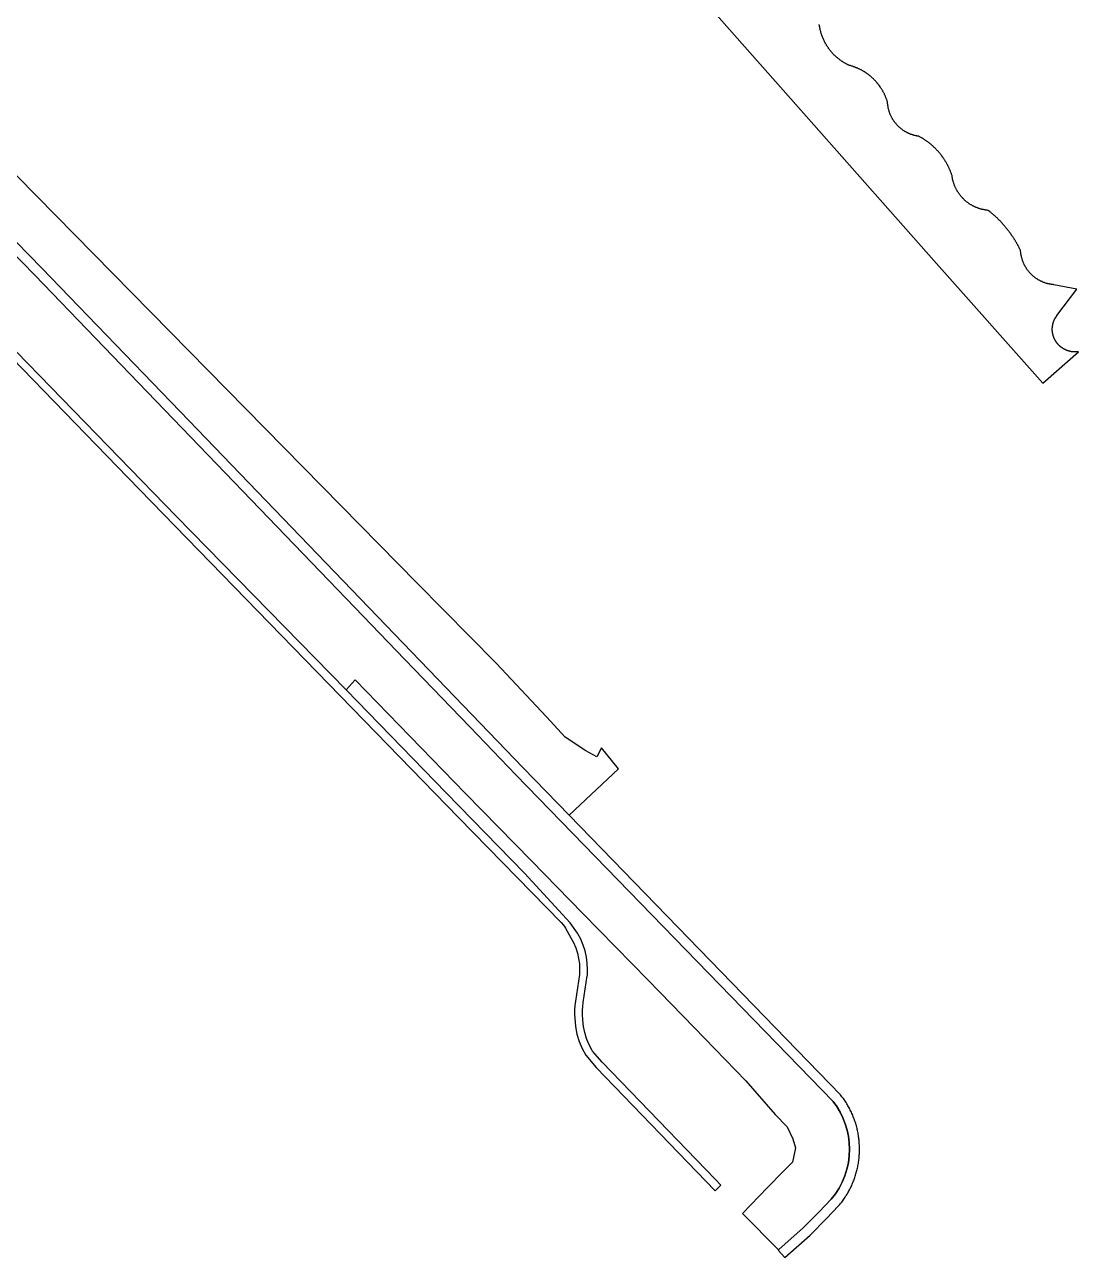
# Model space of a CAD drawing. Header units: metres. Extents: x -127 to 442, y -186 to 462.
# Drawn here: x 335.5 to 441.6, y -100.2 to 24 of the extents above; entities that cross this region are included whole.
import ezdxf

# ---------------------------------------------------------------- set-up
doc = ezdxf.new("R2010")
doc.units = ezdxf.units.M

msp = doc.modelspace()

# ---------------------------------------------------------------- linework, layer by layer
at = {"layer": 'terrain_5', "color": 3}
for points in [[(401.55, 29.04), (427.31, -0.09), (438.02, -12.15), (438.29, -11.91), (441.6, -8.97), (441.6, -8.97), (441.6, -8.97), (441.6, -8.97), (441.59, -8.97), (441.59, -8.97), (441.59, -8.97), (441.59, -8.97), (441.58, -8.97), (441.58, -8.97), (441.58, -8.97), (441.58, -8.97), (441.57, -8.97), (441.57, -8.97), (441.57, -8.97), (441.57, -8.97), (441.56, -8.97), (441.56, -8.97), (441.56, -8.97), (441.56, -8.98), (441.55, -8.98), (441.55, -8.98), (441.55, -8.98), (441.55, -8.98), (441.54, -8.98), (441.54, -8.98), (441.54, -8.98), (441.54, -8.98), (441.53, -8.98), (441.53, -8.98), (441.53, -8.98), (441.53, -8.98), (441.52, -8.98), (441.52, -8.98), (441.52, -8.98), (441.52, -8.98), (441.51, -8.98), (441.51, -8.98), (441.51, -8.98), (441.5, -8.98), (441.5, -8.98), (441.5, -8.98), (441.5, -8.98), (441.49, -8.98), (441.49, -8.98), (441.49, -8.98), (441.49, -8.98), (441.48, -8.98), (441.48, -8.98), (441.48, -8.98), (441.48, -8.98), (441.47, -8.98), (441.47, -8.98), (441.47, -8.98), (441.47, -8.98), (441.46, -8.99), (441.46, -8.99), (441.46, -8.99), (441.46, -8.99), (441.45, -8.99), (441.45, -8.99), (441.45, -8.99), (441.45, -8.99), (441.44, -8.99), (441.44, -8.99), (441.44, -8.99), (441.44, -8.99), (441.43, -8.99), (441.43, -8.99), (441.43, -8.99), (441.43, -8.99), (441.42, -8.99), (441.42, -8.99), (441.42, -8.99), (441.42, -8.99), (441.41, -8.99), (441.41, -8.99), (441.41, -8.99), (441.41, -8.99), (441.4, -8.99), (441.4, -8.99), (441.4, -8.99), (441.4, -8.99), (441.39, -8.99), (441.39, -8.99), (441.39, -8.99), (441.39, -8.99), (441.38, -8.99), (441.38, -8.99), (441.38, -8.99), (441.38, -8.99), (441.37, -8.99), (441.37, -8.99), (441.37, -8.99), (441.37, -8.99), (441.36, -8.99), (441.36, -8.99), (441.36, -8.99), (441.36, -8.99), (441.35, -8.99), (441.35, -8.99), (441.35, -8.99), (441.32, -8.99), (441.32, -8.99), (441.31, -8.99), (441.29, -8.99), (441.27, -8.99), (441.25, -8.99), (441.24, -8.99), (441.22, -8.99), (441.2, -8.99), (441.18, -8.99), (441.17, -8.99), (441.15, -8.99), (441.13, -8.99), (441.11, -8.99), (441.1, -8.99), (441.08, -8.99), (441.06, -8.99), (441.04, -8.98), (441.03, -8.98), (441.01, -8.98), (440.99, -8.98), (440.97, -8.98), (440.96, -8.97), (440.94, -8.97), (440.92, -8.97), (440.91, -8.97), (440.89, -8.96), (440.87, -8.96), (440.85, -8.96), (440.84, -8.95), (440.82, -8.95), (440.8, -8.95), (440.79, -8.94), (440.77, -8.94), (440.75, -8.94), (440.73, -8.93), (440.72, -8.93), (440.7, -8.92), (440.68, -8.92), (440.67, -8.92), (440.65, -8.91), (440.63, -8.91), (440.62, -8.9), (440.6, -8.9), (440.58, -8.89), (440.57, -8.89), (440.55, -8.88), (440.53, -8.88), (440.52, -8.87), (440.5, -8.86), (440.48, -8.86), (440.47, -8.85), (440.45, -8.85), (440.43, -8.84), (440.42, -8.83), (440.4, -8.83), (440.39, -8.82), (440.37, -8.81), (440.35, -8.81), (440.34, -8.8), (440.32, -8.79), (440.31, -8.79), (440.29, -8.78), (440.27, -8.77), (440.26, -8.76), (440.24, -8.76), (440.23, -8.75), (440.21, -8.74), (440.2, -8.73), (440.18, -8.72), (440.17, -8.71), (440.15, -8.71), (440.14, -8.7), (440.12, -8.69), (440.1, -8.68), (440.09, -8.67), (440.07, -8.66), (440.06, -8.65), (440.05, -8.64), (440.03, -8.63), (440.02, -8.63), (440, -8.62), (439.99, -8.61), (439.97, -8.6), (439.96, -8.59), (439.94, -8.58), (439.93, -8.57), (439.92, -8.56), (439.9, -8.55), (439.89, -8.53), (439.87, -8.52), (439.86, -8.51), (439.85, -8.5), (439.83, -8.49), (439.82, -8.48), (439.81, -8.47), (439.79, -8.46), (439.78, -8.45), (439.77, -8.44), (439.75, -8.42), (439.74, -8.41), (439.74, -8.41), (439.73, -8.4), (439.72, -8.39), (439.7, -8.38), (439.69, -8.37), (439.68, -8.36), (439.67, -8.35), (439.66, -8.34), (439.65, -8.32), (439.63, -8.31), (439.62, -8.3), (439.61, -8.29), (439.6, -8.28), (439.59, -8.27), (439.58, -8.25), (439.57, -8.24), (439.56, -8.23), (439.55, -8.22), (439.54, -8.21), (439.53, -8.19), (439.52, -8.18), (439.51, -8.17), (439.5, -8.16), (439.48, -8.14), (439.47, -8.13), (439.46, -8.12), (439.46, -8.11), (439.45, -8.09), (439.44, -8.08), (439.43, -8.07), (439.42, -8.06), (439.41, -8.04), (439.4, -8.03), (439.39, -8.02), (439.38, -8), (439.37, -7.99), (439.36, -7.98), (439.35, -7.96), (439.34, -7.95), (439.34, -7.94), (439.33, -7.92), (439.32, -7.91), (439.31, -7.89), (439.3, -7.88), (439.29, -7.87), (439.29, -7.85), (439.28, -7.84), (439.27, -7.83), (439.26, -7.81), (439.25, -7.8), (439.25, -7.78), (439.24, -7.77), (439.23, -7.75), (439.22, -7.74), (439.22, -7.73), (439.21, -7.71), (439.2, -7.7), (439.2, -7.68), (439.19, -7.67), (439.18, -7.65), (439.18, -7.64), (439.17, -7.62), (439.16, -7.61), (439.16, -7.59), (439.15, -7.58), (439.14, -7.56), (439.14, -7.55), (439.13, -7.53), (439.13, -7.52), (439.12, -7.5), (439.12, -7.49), (439.11, -7.47), (439.11, -7.46), (439.1, -7.44), (439.09, -7.43), (439.09, -7.41), (439.09, -7.4), (439.08, -7.38), (439.08, -7.37), (439.07, -7.35), (439.07, -7.34), (439.06, -7.32), (439.06, -7.31), (439.05, -7.29), (439.05, -7.27), (439.05, -7.26), (439.04, -7.24), (439.04, -7.23), (439.03, -7.21), (439.03, -7.2), (439.03, -7.18), (439.02, -7.16), (439.02, -7.15), (439.02, -7.13), (439.02, -7.12), (439.01, -7.1), (439.01, -7.09), (439.01, -7.07), (439.01, -7.05), (439, -7.04), (439, -7.04), (439, -6.99), (439, -6.99), (438.99, -6.98), (438.99, -6.97), (438.99, -6.96), (438.99, -6.96), (438.99, -6.95), (438.99, -6.94), (438.99, -6.93), (438.99, -6.92), (438.99, -6.91), (438.99, -6.9), (438.99, -6.89), (438.99, -6.88), (438.98, -6.87), (438.98, -6.86), (438.98, -6.85), (438.98, -6.84), (438.98, -6.83), (438.98, -6.82), (438.98, -6.81), (438.98, -6.8), (438.98, -6.8), (438.98, -6.79), (438.98, -6.78), (438.98, -6.77), (438.98, -6.76), (438.98, -6.75), (438.98, -6.74), (438.98, -6.73), (438.98, -6.72), (438.98, -6.71), (438.98, -6.7), (438.98, -6.69), (438.98, -6.68), (438.98, -6.67), (438.98, -6.66), (438.98, -6.65), (438.98, -6.64), (438.98, -6.63), (438.98, -6.63), (438.98, -6.62), (438.98, -6.61), (438.98, -6.6), (438.98, -6.59), (438.98, -6.58), (438.98, -6.57), (438.98, -6.56), (438.99, -6.55), (438.99, -6.54), (438.99, -6.53), (438.99, -6.52), (438.99, -6.51), (438.99, -6.5), (438.99, -6.49), (438.99, -6.48), (438.99, -6.47), (438.99, -6.46), (438.99, -6.46), (439, -6.45), (439, -6.44), (439, -6.43), (439, -6.42), (439, -6.41), (439, -6.4), (439, -6.39), (439, -6.38), (439.01, -6.37), (439.01, -6.36), (439.01, -6.35), (439.01, -6.34), (439.01, -6.33), (439.01, -6.32), (439.01, -6.32), (439.02, -6.31), (439.02, -6.3), (439.02, -6.29), (439.02, -6.28), (439.02, -6.27), (439.03, -6.26), (439.03, -6.25), (439.03, -6.24), (439.03, -6.23), (439.03, -6.22), (439.03, -6.21), (439.04, -6.2), (439.04, -6.19), (439.04, -6.19), (439.04, -6.18), (439.05, -6.17), (439.05, -6.16), (439.05, -6.15), (439.05, -6.14), (439.06, -6.13), (439.06, -6.12), (439.06, -6.11), (439.06, -6.1), (439.07, -6.09), (439.07, -6.09), (439.07, -6.08), (439.07, -6.07), (439.07, -6.07), (439.08, -6.06), (439.08, -6.05), (439.08, -6.04), (439.08, -6.04), (439.09, -6.03), (439.09, -6.02), (439.09, -6.01), (439.09, -6), (439.1, -6), (439.1, -5.99), (439.1, -5.98), (439.1, -5.97), (439.11, -5.96), (439.11, -5.96), (439.11, -5.95), (439.11, -5.94), (439.12, -5.93), (439.12, -5.93), (439.12, -5.92), (439.13, -5.91), (439.13, -5.9), (439.13, -5.89), (439.13, -5.89), (439.14, -5.88), (439.14, -5.87), (439.14, -5.86), (439.15, -5.86), (439.15, -5.85), (439.15, -5.84), (439.16, -5.83), (439.16, -5.83), (439.16, -5.82), (439.17, -5.81), (439.17, -5.8), (439.17, -5.8), (439.18, -5.79), (439.18, -5.78), (439.18, -5.77), (439.19, -5.77), (439.19, -5.76), (439.19, -5.75), (439.2, -5.74), (439.2, -5.74), (439.2, -5.73), (439.21, -5.72), (439.21, -5.71), (439.21, -5.71), (439.22, -5.7), (439.22, -5.69), (439.23, -5.68), (439.23, -5.68), (439.23, -5.67), (439.24, -5.66), (439.24, -5.65), (439.24, -5.65), (439.25, -5.64), (439.25, -5.63), (439.26, -5.62), (439.26, -5.62), (439.26, -5.61), (439.27, -5.6), (439.27, -5.6), (439.28, -5.59), (439.28, -5.58), (439.28, -5.57), (439.29, -5.57), (439.29, -5.56), (439.3, -5.55), (439.3, -5.55), (439.31, -5.54), (439.31, -5.53), (439.31, -5.52), (439.32, -5.52), (439.32, -5.51), (439.33, -5.5), (439.33, -5.5), (439.34, -5.49), (439.34, -5.48), (439.35, -5.48), (439.35, -5.47), (439.35, -5.46), (439.36, -5.45), (439.36, -5.45), (439.37, -5.44), (439.37, -5.43), (439.38, -5.43), (439.38, -5.42), (439.39, -5.41), (439.39, -5.41), (439.4, -5.4), (439.4, -5.39), (439.41, -5.39), (439.41, -5.38), (439.42, -5.37), (439.42, -5.37), (439.43, -5.36), (439.43, -5.35), (439.44, -5.35), (439.44, -5.34), (439.44, -5.34), (441.45, -2.68), (439.12, -2.23), (439.12, -2.23), (439.06, -2.22), (439.01, -2.22), (438.96, -2.21), (438.91, -2.2), (438.85, -2.19), (438.8, -2.19), (438.75, -2.18), (438.7, -2.17), (438.65, -2.15), (438.59, -2.14), (438.54, -2.13), (438.49, -2.12), (438.44, -2.1), (438.39, -2.09), (438.34, -2.07), (438.29, -2.06), (438.24, -2.04), (438.19, -2.02), (438.14, -2), (438.09, -1.99), (438.04, -1.97), (437.99, -1.95), (437.95, -1.92), (437.9, -1.9), (437.85, -1.88), (437.8, -1.86), (437.76, -1.83), (437.71, -1.81), (437.66, -1.78), (437.62, -1.76), (437.57, -1.73), (437.53, -1.7), (437.48, -1.68), (437.44, -1.65), (437.39, -1.62), (437.35, -1.59), (437.31, -1.56), (437.26, -1.53), (437.22, -1.5), (437.18, -1.46), (437.14, -1.43), (437.1, -1.4), (437.06, -1.36), (437.02, -1.33), (436.98, -1.29), (436.94, -1.26), (436.9, -1.22), (436.86, -1.18), (436.83, -1.15), (436.79, -1.11), (436.75, -1.07), (436.72, -1.03), (436.68, -0.99), (436.65, -0.95), (436.61, -0.91), (436.58, -0.87), (436.55, -0.83), (436.52, -0.79), (436.48, -0.75), (436.45, -0.7), (436.42, -0.66), (436.39, -0.62), (436.37, -0.57), (436.34, -0.53), (436.31, -0.48), (436.28, -0.44), (436.26, -0.39), (436.23, -0.35), (436.2, -0.3), (436.18, -0.25), (436.16, -0.21), (436.13, -0.16), (436.11, -0.11), (436.09, -0.06), (436.07, -0.01), (436.05, 0.03), (436.03, 0.08), (436.01, 0.13), (435.99, 0.18), (435.97, 0.23), (435.96, 0.28), (435.94, 0.33), (435.93, 0.38), (435.91, 0.43), (435.9, 0.48), (435.89, 0.54), (435.87, 0.59), (435.86, 0.64), (435.85, 0.69), (435.84, 0.74), (435.83, 0.79), (435.82, 0.85), (435.82, 0.9), (435.81, 0.95), (435.8, 1), (435.8, 1.05), (435.79, 1.11), (435.79, 1.16), (435.78, 1.21), (435.78, 1.21), (435.76, 1.26), (435.74, 1.31), (435.71, 1.35), (435.69, 1.4), (435.67, 1.45), (435.64, 1.5), (435.62, 1.54), (435.59, 1.59), (435.57, 1.64), (435.54, 1.68), (435.52, 1.73), (435.49, 1.78), (435.47, 1.82), (435.44, 1.87), (435.42, 1.91), (435.39, 1.96), (435.36, 2.01), (435.34, 2.05), (435.31, 2.1), (435.28, 2.14), (435.26, 2.19), (435.23, 2.23), (435.2, 2.28), (435.17, 2.32), (435.14, 2.37), (435.12, 2.41), (435.09, 2.46), (435.06, 2.5), (435.03, 2.55), (435, 2.59), (434.97, 2.63), (434.94, 2.68), (434.91, 2.72), (434.88, 2.76), (434.85, 2.81), (434.82, 2.85), (434.79, 2.89), (434.76, 2.94), (434.73, 2.98), (434.7, 3.02), (434.67, 3.07), (434.63, 3.11), (434.6, 3.15), (434.57, 3.19), (434.54, 3.23), (434.51, 3.28), (434.47, 3.32), (434.44, 3.36), (434.41, 3.4), (434.38, 3.44), (434.34, 3.48), (434.31, 3.52), (434.27, 3.56), (434.24, 3.6), (434.21, 3.65), (434.17, 3.69), (434.14, 3.73), (434.1, 3.77), (434.07, 3.81), (434.03, 3.85), (434, 3.88), (433.96, 3.92), (433.93, 3.96), (433.89, 4), (433.86, 4.04), (433.82, 4.08), (433.78, 4.12), (433.75, 4.16), (433.71, 4.19), (433.67, 4.23), (433.64, 4.27), (433.6, 4.31), (433.56, 4.35), (433.52, 4.38), (433.49, 4.42), (433.45, 4.46), (433.41, 4.49), (433.37, 4.53), (433.33, 4.57), (433.3, 4.6), (433.26, 4.64), (433.22, 4.67), (433.18, 4.71), (433.14, 4.75), (433.1, 4.78), (433.06, 4.82), (433.02, 4.85), (432.98, 4.89), (432.94, 4.92), (432.9, 4.95), (432.86, 4.99), (432.82, 5.02), (432.78, 5.06), (432.74, 5.09), (432.7, 5.12), (432.66, 5.16), (432.62, 5.19), (432.58, 5.22), (432.53, 5.26), (432.53, 5.26), (432.48, 5.26), (432.42, 5.27), (432.37, 5.27), (432.31, 5.28), (432.26, 5.29), (432.2, 5.3), (432.15, 5.31), (432.1, 5.32), (432.04, 5.33), (431.99, 5.34), (431.93, 5.35), (431.88, 5.36), (431.83, 5.38), (431.77, 5.39), (431.72, 5.41), (431.67, 5.42), (431.61, 5.44), (431.56, 5.46), (431.51, 5.48), (431.46, 5.5), (431.4, 5.52), (431.35, 5.54), (431.3, 5.56), (431.25, 5.58), (431.2, 5.6), (431.15, 5.62), (431.1, 5.65), (431.05, 5.67), (431, 5.7), (430.95, 5.72), (430.9, 5.75), (430.86, 5.78), (430.81, 5.81), (430.76, 5.83), (430.71, 5.86), (430.67, 5.89), (430.62, 5.92), (430.58, 5.96), (430.53, 5.99), (430.49, 6.02), (430.44, 6.05), (430.4, 6.09), (430.35, 6.12), (430.31, 6.16), (430.27, 6.19), (430.23, 6.23), (430.18, 6.26), (430.14, 6.3), (430.1, 6.34), (430.06, 6.38), (430.02, 6.42), (429.98, 6.46), (429.95, 6.5), (429.91, 6.54), (429.87, 6.58), (429.83, 6.62), (429.8, 6.66), (429.76, 6.7), (429.73, 6.75), (429.69, 6.79), (429.66, 6.83), (429.63, 6.88), (429.59, 6.92), (429.56, 6.97), (429.53, 7.01), (429.5, 7.06), (429.47, 7.11), (429.44, 7.15), (429.41, 7.2), (429.38, 7.25), (429.36, 7.3), (429.33, 7.34), (429.3, 7.39), (429.28, 7.44), (429.25, 7.49), (429.23, 7.54), (429.21, 7.59), (429.18, 7.64), (429.16, 7.69), (429.14, 7.74), (429.12, 7.8), (429.1, 7.85), (429.08, 7.9), (429.06, 7.95), (429.05, 8), (429.03, 8.06), (429.01, 8.11), (429, 8.16), (428.98, 8.22), (428.97, 8.27), (428.96, 8.32), (428.94, 8.38), (428.93, 8.43), (428.92, 8.49), (428.91, 8.54), (428.9, 8.6), (428.89, 8.65), (428.88, 8.71), (428.88, 8.76), (428.88, 8.76), (428.86, 8.81), (428.84, 8.86), (428.83, 8.91), (428.81, 8.96), (428.79, 9.01), (428.77, 9.06), (428.75, 9.11), (428.73, 9.16), (428.71, 9.21), (428.69, 9.26), (428.67, 9.31), (428.65, 9.36), (428.63, 9.41), (428.6, 9.46), (428.58, 9.51), (428.56, 9.56), (428.54, 9.61), (428.51, 9.65), (428.49, 9.7), (428.46, 9.75), (428.44, 9.8), (428.42, 9.85), (428.39, 9.89), (428.36, 9.94), (428.34, 9.99), (428.31, 10.03), (428.28, 10.08), (428.26, 10.13), (428.23, 10.17), (428.2, 10.22), (428.17, 10.26), (428.15, 10.31), (428.12, 10.35), (428.09, 10.4), (428.06, 10.44), (428.03, 10.49), (428, 10.53), (427.97, 10.58), (427.94, 10.62), (427.9, 10.66), (427.87, 10.71), (427.84, 10.75), (427.81, 10.79), (427.78, 10.84), (427.74, 10.88), (427.71, 10.92), (427.67, 10.96), (427.64, 11), (427.61, 11.04), (427.57, 11.09), (427.54, 11.13), (427.5, 11.17), (427.47, 11.21), (427.43, 11.25), (427.39, 11.29), (427.36, 11.33), (427.32, 11.36), (427.28, 11.4), (427.25, 11.44), (427.21, 11.48), (427.17, 11.52), (427.13, 11.56), (427.09, 11.59), (427.05, 11.63), (427.01, 11.67), (426.98, 11.7), (426.94, 11.74), (426.9, 11.77), (426.85, 11.81), (426.81, 11.84), (426.77, 11.88), (426.73, 11.91), (426.69, 11.95), (426.65, 11.98), (426.61, 12.02), (426.56, 12.05), (426.52, 12.08), (426.48, 12.11), (426.44, 12.15), (426.39, 12.18), (426.35, 12.21), (426.31, 12.24), (426.26, 12.27), (426.22, 12.3), (426.17, 12.33), (426.13, 12.36), (426.08, 12.39), (426.04, 12.42), (425.99, 12.45), (425.95, 12.48), (425.9, 12.51), (425.86, 12.53), (425.81, 12.56), (425.76, 12.59), (425.72, 12.61), (425.67, 12.64), (425.62, 12.67), (425.58, 12.69), (425.53, 12.72), (425.53, 12.72), (425.48, 12.72), (425.43, 12.73), (425.38, 12.74), (425.33, 12.75), (425.28, 12.76), (425.23, 12.77), (425.18, 12.78), (425.13, 12.79), (425.08, 12.81), (425.03, 12.82), (424.98, 12.83), (424.93, 12.85), (424.88, 12.86), (424.83, 12.88), (424.79, 12.9), (424.74, 12.91), (424.69, 12.93), (424.64, 12.95), (424.6, 12.97), (424.55, 12.99), (424.5, 13.01), (424.46, 13.03), (424.41, 13.06), (424.37, 13.08), (424.32, 13.1), (424.28, 13.13), (424.23, 13.15), (424.19, 13.18), (424.14, 13.2), (424.1, 13.23), (424.06, 13.26), (424.01, 13.28), (423.97, 13.31), (423.93, 13.34), (423.89, 13.37), (423.85, 13.4), (423.81, 13.43), (423.77, 13.46), (423.73, 13.49), (423.69, 13.53), (423.65, 13.56), (423.61, 13.59), (423.57, 13.63), (423.53, 13.66), (423.5, 13.7), (423.46, 13.73), (423.42, 13.77), (423.39, 13.8), (423.35, 13.84), (423.32, 13.88), (423.28, 13.92), (423.25, 13.96), (423.22, 13.99), (423.19, 14.03), (423.15, 14.07), (423.12, 14.11), (423.09, 14.16), (423.06, 14.2), (423.03, 14.24), (423, 14.28), (422.98, 14.32), (422.95, 14.37), (422.92, 14.41), (422.89, 14.45), (422.87, 14.5), (422.84, 14.54), (422.82, 14.58), (422.79, 14.63), (422.77, 14.68), (422.75, 14.72), (422.73, 14.77), (422.71, 14.81), (422.68, 14.86), (422.66, 14.91), (422.65, 14.95), (422.63, 15), (422.61, 15.05), (422.59, 15.1), (422.57, 15.14), (422.56, 15.19), (422.54, 15.24), (422.53, 15.29), (422.51, 15.34), (422.5, 15.39), (422.49, 15.44), (422.48, 15.49), (422.46, 15.54), (422.45, 15.59), (422.44, 15.64), (422.43, 15.69), (422.43, 15.74), (422.42, 15.79), (422.41, 15.84), (422.41, 15.89), (422.4, 15.94), (422.39, 15.99), (422.39, 16.04), (422.39, 16.09), (422.38, 16.14), (422.38, 16.14), (422.37, 16.2), (422.35, 16.25), (422.33, 16.3), (422.32, 16.36), (422.3, 16.41), (422.28, 16.46), (422.26, 16.52), (422.24, 16.57), (422.22, 16.62), (422.19, 16.68), (422.17, 16.73), (422.15, 16.78), (422.13, 16.83), (422.1, 16.88), (422.08, 16.93), (422.06, 16.98), (422.03, 17.04), (422, 17.09), (421.98, 17.14), (421.95, 17.19), (421.92, 17.24), (421.9, 17.28), (421.87, 17.33), (421.84, 17.38), (421.81, 17.43), (421.78, 17.48), (421.75, 17.53), (421.72, 17.57), (421.69, 17.62), (421.66, 17.67), (421.62, 17.71), (421.59, 17.76), (421.56, 17.81), (421.52, 17.85), (421.49, 17.9), (421.46, 17.94), (421.42, 17.99), (421.39, 18.03), (421.35, 18.07), (421.31, 18.12), (421.28, 18.16), (421.24, 18.2), (421.2, 18.24), (421.16, 18.29), (421.12, 18.33), (421.08, 18.37), (421.05, 18.41), (421.01, 18.45), (420.96, 18.49), (420.92, 18.53), (420.88, 18.57), (420.84, 18.6), (420.8, 18.64), (420.76, 18.68), (420.71, 18.72), (420.67, 18.75), (420.63, 18.79), (420.58, 18.82), (420.54, 18.86), (420.5, 18.89), (420.45, 18.93), (420.4, 18.96), (420.36, 19), (420.31, 19.03), (420.27, 19.06), (420.22, 19.09), (420.17, 19.12), (420.13, 19.16), (420.08, 19.19), (420.03, 19.22), (419.98, 19.25), (419.93, 19.27), (419.88, 19.3), (419.84, 19.33), (419.79, 19.36), (419.74, 19.39), (419.69, 19.41), (419.64, 19.44), (419.59, 19.46), (419.53, 19.49), (419.48, 19.51), (419.43, 19.54), (419.38, 19.56), (419.33, 19.58), (419.28, 19.6), (419.22, 19.62), (419.17, 19.65), (419.12, 19.67), (419.07, 19.69), (419.01, 19.71), (418.96, 19.72), (418.91, 19.74), (418.85, 19.76), (418.8, 19.78), (418.74, 19.79), (418.69, 19.81), (418.64, 19.83), (418.58, 19.84), (418.53, 19.85), (418.53, 19.85), (418.48, 19.88), (418.43, 19.9), (418.38, 19.92), (418.34, 19.95), (418.29, 19.97), (418.25, 19.99), (418.2, 20.02), (418.15, 20.04), (418.11, 20.07), (418.06, 20.1), (418.02, 20.12), (417.97, 20.15), (417.93, 20.18), (417.88, 20.21), (417.84, 20.23), (417.8, 20.26), (417.75, 20.29), (417.71, 20.32), (417.67, 20.35), (417.62, 20.38), (417.58, 20.41), (417.54, 20.44), (417.5, 20.48), (417.46, 20.51), (417.42, 20.54), (417.37, 20.57), (417.33, 20.61), (417.29, 20.64), (417.25, 20.68), (417.22, 20.71), (417.18, 20.75), (417.14, 20.78), (417.1, 20.82), (417.06, 20.85), (417.02, 20.89), (416.99, 20.93), (416.95, 20.96), (416.91, 21), (416.88, 21.04), (416.84, 21.08), (416.81, 21.12), (416.77, 21.16), (416.74, 21.2), (416.7, 21.24), (416.67, 21.28), (416.64, 21.32), (416.61, 21.36), (416.57, 21.4), (416.54, 21.44), (416.51, 21.48), (416.48, 21.52), (416.45, 21.57), (416.42, 21.61), (416.39, 21.65), (416.36, 21.7), (416.33, 21.74), (416.3, 21.78), (416.27, 21.83), (416.24, 21.87), (416.22, 21.92), (416.19, 21.96), (416.16, 22.01), (416.14, 22.05), (416.11, 22.1), (416.09, 22.15), (416.06, 22.19), (416.04, 22.24), (416.02, 22.29), (415.99, 22.33), (415.97, 22.38), (415.95, 22.43), (415.93, 22.48), (415.91, 22.52), (415.89, 22.57), (415.87, 22.62), (415.85, 22.67), (415.83, 22.72), (415.81, 22.77), (415.79, 22.82), (415.77, 22.86), (415.75, 22.91), (415.74, 22.96), (415.72, 23.01), (415.71, 23.06), (415.69, 23.11), (415.68, 23.16), (415.66, 23.21), (415.65, 23.26), (415.64, 23.32), (415.62, 23.37), (415.61, 23.42), (415.6, 23.47), (415.59, 23.52), (415.58, 23.57), (415.57, 23.62), (415.56, 23.67), (415.55, 23.73), (415.54, 23.78), (415.53, 23.83), (415.53, 23.83), (415.52, 23.88), (415.5, 23.92), (415.48, 23.97)], [(318.39, 17.26), (336.5, -1.27), (367.85, -33.82), (373.78, -39.97), (380.3, -46.74), (384.96, -51.58), (416.89, -84.45), (417.27, -84.97), (417.61, -85.53), (417.89, -86.11), (418.13, -86.72), (418.32, -87.34), (418.45, -87.97), (418.53, -88.62), (418.56, -89.27), (418.53, -89.95), (418.44, -90.63), (418.29, -91.29), (418.09, -91.95), (417.82, -92.58), (417.51, -93.18), (417.14, -93.76), (416.72, -94.3), (415.5, -95.56), (413.9, -97.2), (411.43, -99.38), (411.39, -99.41), (411.35, -99.44), (412.05, -100.16), (414.59, -97.93), (416.22, -96.26), (417.46, -94.97), (417.46, -94.97), (417.54, -94.88), (417.62, -94.78), (417.7, -94.68), (417.77, -94.59), (417.84, -94.49), (417.92, -94.39), (417.99, -94.29), (418.06, -94.19), (418.12, -94.09), (418.19, -93.98), (418.26, -93.88), (418.32, -93.78), (418.38, -93.67), (418.44, -93.56), (418.5, -93.46), (418.56, -93.35), (418.61, -93.24), (418.67, -93.13), (418.72, -93.02), (418.77, -92.91), (418.82, -92.8), (418.87, -92.68), (418.92, -92.57), (418.96, -92.46), (419.01, -92.34), (419.05, -92.23), (419.09, -92.11), (419.13, -92), (419.16, -91.88), (419.2, -91.76), (419.23, -91.64), (419.27, -91.53), (419.3, -91.41), (419.33, -91.29), (419.35, -91.17), (419.38, -91.05), (419.4, -90.93), (419.42, -90.81), (419.45, -90.69), (419.46, -90.57), (419.48, -90.45), (419.5, -90.33), (419.51, -90.2), (419.52, -90.08), (419.53, -89.96), (419.54, -89.84), (419.55, -89.72), (419.55, -89.59), (419.56, -89.47), (419.56, -89.35), (419.56, -89.23), (419.56, -89.1), (419.56, -88.98), (419.55, -88.86), (419.54, -88.74), (419.54, -88.61), (419.53, -88.49), (419.51, -88.37), (419.5, -88.25), (419.49, -88.13), (419.47, -88.01), (419.45, -87.89), (419.43, -87.76), (419.41, -87.64), (419.39, -87.52), (419.36, -87.4), (419.33, -87.28), (419.31, -87.17), (419.28, -87.05), (419.24, -86.93), (419.21, -86.81), (419.18, -86.69), (419.14, -86.58), (419.1, -86.46), (419.06, -86.34), (419.02, -86.23), (418.98, -86.11), (418.93, -86), (418.89, -85.89), (418.84, -85.77), (418.79, -85.66), (418.74, -85.55), (418.69, -85.44), (418.63, -85.33), (418.58, -85.22), (418.52, -85.11), (418.46, -85.01), (418.4, -84.9), (418.34, -84.79), (418.28, -84.69), (418.21, -84.58), (418.15, -84.48), (418.08, -84.38), (418.01, -84.28), (417.94, -84.18), (417.87, -84.08), (417.79, -83.98), (417.72, -83.88), (417.65, -83.79), (417.65, -83.79), (390.3, -55.65), (385.68, -50.88), (351.13, -15.01), (337.22, -0.57), (319.11, 17.96)], [(322, 3.99), (350.75, -25.52), (367.85, -43.02), (368.77, -42.02), (379.85, -53.42), (386.53, -60.25), (391.7, -65.54), (398.26, -72.26), (402.9, -77.02), (408.12, -82.38), (411.05, -85.77), (412.28, -87.01), (412.83, -88.21), (413.11, -89.12), (412.8, -90.58), (411.87, -91.52), (410.29, -93.12), (407.79, -95.73), (411.39, -99.41), (411.43, -99.38), (413.9, -97.2), (415.5, -95.56), (416.72, -94.3), (417.14, -93.76), (417.51, -93.18), (417.82, -92.58), (418.09, -91.95), (418.29, -91.29), (418.44, -90.63), (418.53, -89.95), (418.56, -89.27), (418.53, -88.62), (418.45, -87.97), (418.32, -87.34), (418.13, -86.72), (417.89, -86.11), (417.61, -85.53), (417.27, -84.97), (416.89, -84.45), (384.96, -51.58), (380.3, -46.74), (373.78, -39.97), (367.85, -33.82), (336.5, -1.27), (318.39, 17.26)], [(327.8, -3.06), (345.88, -21.65), (379.16, -55.86), (389.51, -66.46), (389.74, -66.72), (389.85, -66.85), (389.96, -67), (390.5, -67.98), (390.76, -68.47), (390.98, -68.99), (391.15, -69.52), (391.27, -70.06), (391.35, -70.62), (391.37, -71.17), (391.37, -71.34), (391.36, -71.51), (391.35, -71.68), (390.95, -74.38), (390.89, -74.8), (390.86, -75.23), (390.85, -75.66), (390.95, -76.93), (391.1, -77.69), (391.33, -78.42), (391.62, -79.13), (391.98, -79.81), (393.05, -81.05), (405.03, -93.45), (405.6, -92.89), (405.03, -92.3), (393.64, -80.51), (392.67, -79.41), (392.59, -79.26), (392.3, -78.7), (392.07, -78.12), (391.89, -77.52), (391.76, -76.91), (391.68, -76.28), (391.65, -75.66), (391.66, -75.27), (391.69, -74.89), (391.74, -74.5), (392.14, -71.8), (392.15, -71.74), (392.16, -71.55), (392.17, -71.36), (392.17, -71.17), (392.14, -70.54), (392.06, -69.92), (391.92, -69.31), (391.73, -68.71), (391.48, -68.13), (391.19, -67.57), (391.15, -67.51), (390.41, -66.48), (385.81, -61.49), (377.92, -53.38), (367.85, -43.02), (350.75, -25.52), (322, 3.99)]]:
    msp.add_lwpolyline(points, dxfattribs=at)
at = {"layer": 'water', "color": 5}
msp.add_lwpolyline([(319.11, 17.96), (337.22, -0.57), (351.13, -15.01), (385.68, -50.88), (390.3, -55.65), (395.27, -50.96), (393.59, -48.87), (393.12, -49.75), (391.99, -49.17), (389.93, -47.77), (388.04, -45.74), (382.98, -40.33), (375, -32.28), (321.34, 22.28)], dxfattribs=at)

doc.saveas('drawing.dxf')
